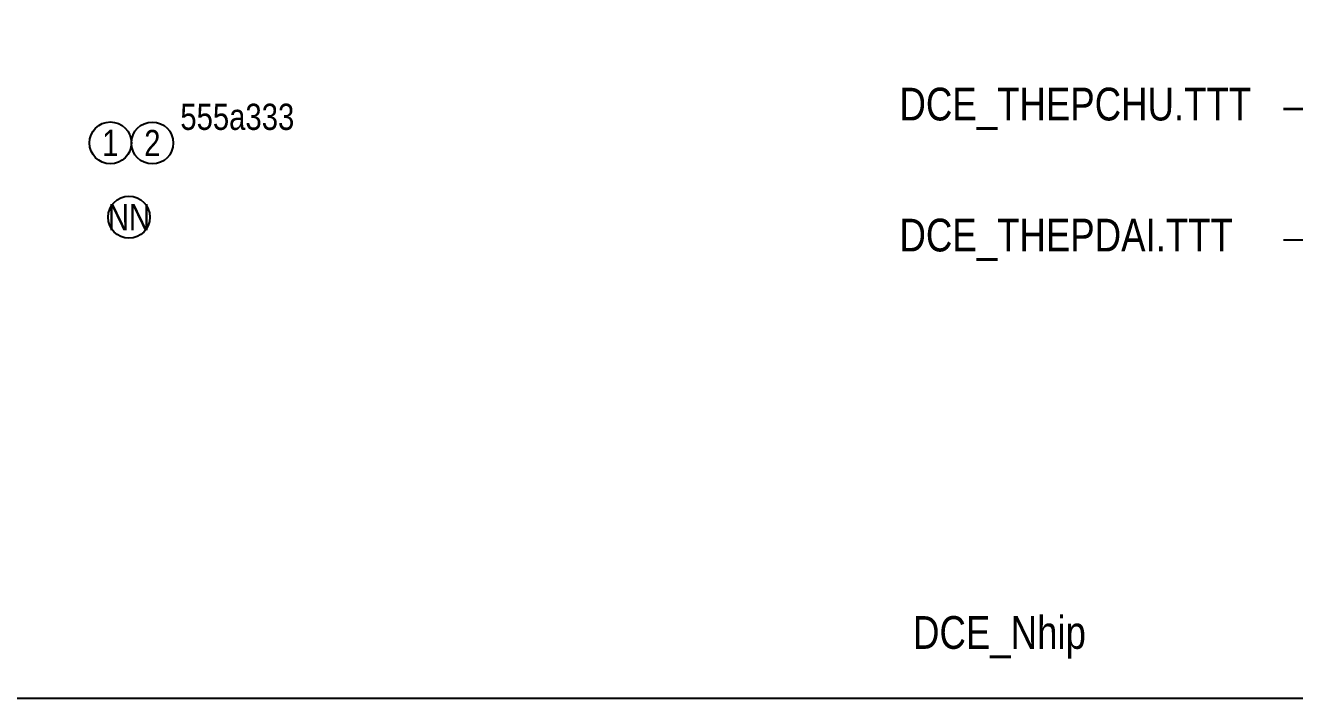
# Model space of a CAD drawing. Header units: millimetres. Extents: x -15500 to 41958, y -785 to 21445.
# Drawn here: x 12950 to 22638, y 0 to 5139 of the extents above; entities that cross this region are included whole.
import ezdxf
from ezdxf.enums import TextEntityAlignment as Align

# ---------------------------------------------------------------- set-up
doc = ezdxf.new("R2010")
doc.units = ezdxf.units.MM
doc.layers.add('DCE_Nhip', color=7, linetype='Continuous', lineweight=30, plot=False)
doc.layers.add('DCE_ThepChu.TTT', color=5, linetype='Continuous', lineweight=35)
doc.layers.add('DCE_ThepDai.TTT', color=6, linetype='Continuous', lineweight=25)
doc.styles.add('Dce_Text', font='arial.ttf', dxfattribs={"width": 0.8})

# ---------------------------------------------------------------- blocks, each defined once
blk = doc.blocks.new('Dce_KhtThepLop1Trai')
for centre in [(-4.8, 0.006), (-1.6, 0)]:
    blk.add_circle(centre, 1.6)
at = {"color": 3, "style": 'Dce_Text', "width": 0.8}
blk.add_attdef('DKVAKC', (0.537, 1), '', height=2, dxfattribs=at)
at = {"color": 11, "style": 'Dce_Text', "width": 0.8}
for tag, p in [('SH', (-4.8, 0.006)), ('SH2', (-1.6, 0))]:
    blk.add_attdef(tag, text='', height=2, dxfattribs=at).set_placement(p, align=Align.MIDDLE_CENTER)
blk = doc.blocks.new('Dce_KhtSH')
blk.add_circle((1.6, 0), 1.6)
at = {"color": 11, "style": 'Dce_Text', "width": 0.8}
blk.add_attdef('SH', text='', height=2, dxfattribs=at).set_placement((1.6, 0), align=Align.MIDDLE_CENTER)
blk = doc.blocks.new('Block_ALL')
blk.add_lwpolyline([(0, 20917), (41958.1, 20917), (41958.1, 0), (0, 0)], close=True)
at = {"layer": 'DCE_ThepChu.TTT'}
blk.add_line((22553.9, 4502.6), (39959.2, 4502.6), dxfattribs=at)
at = {"layer": 'DCE_ThepDai.TTT'}
blk.add_line((22553.9, 3502.6), (39959.2, 3502.6), dxfattribs=at)
at = {"xscale": 100, "yscale": 100, "zscale": 100}
for name, p, values in [('Dce_KhtThepLop1Trai', (14078.5, 4241.5), {'DKVAKC': '555a333', 'SH2': '2', 'SH': '1'}), ('Dce_KhtSH', (13580.5, 3675.2), {'SH': 'NN'})]:
    blk.add_blockref(name, p, dxfattribs=at).add_auto_attribs(values)
at = {"layer": 'DCE_Nhip', "color": 3, "insert": (19725.6, 467.3), "char_height": 250, "attachment_point": 4, "style": 'Dce_Text'}
blk.add_mtext('DCE_Nhip', dxfattribs=at)
at = {"layer": 'DCE_ThepChu.TTT', "insert": (19622, 4502.6), "char_height": 250, "attachment_point": 4, "style": 'Dce_Text'}
blk.add_mtext('DCE_THEPCHU.TTT', dxfattribs=at)
at = {"layer": 'DCE_ThepDai.TTT', "insert": (19622, 3502.6), "char_height": 250, "attachment_point": 4, "style": 'Dce_Text'}
blk.add_mtext('DCE_THEPDAI.TTT', dxfattribs=at)

msp = doc.modelspace()

# ---------------------------------------------------------------- block references
msp.add_blockref('Block_ALL', (0, 0))

doc.saveas('drawing.dxf')
